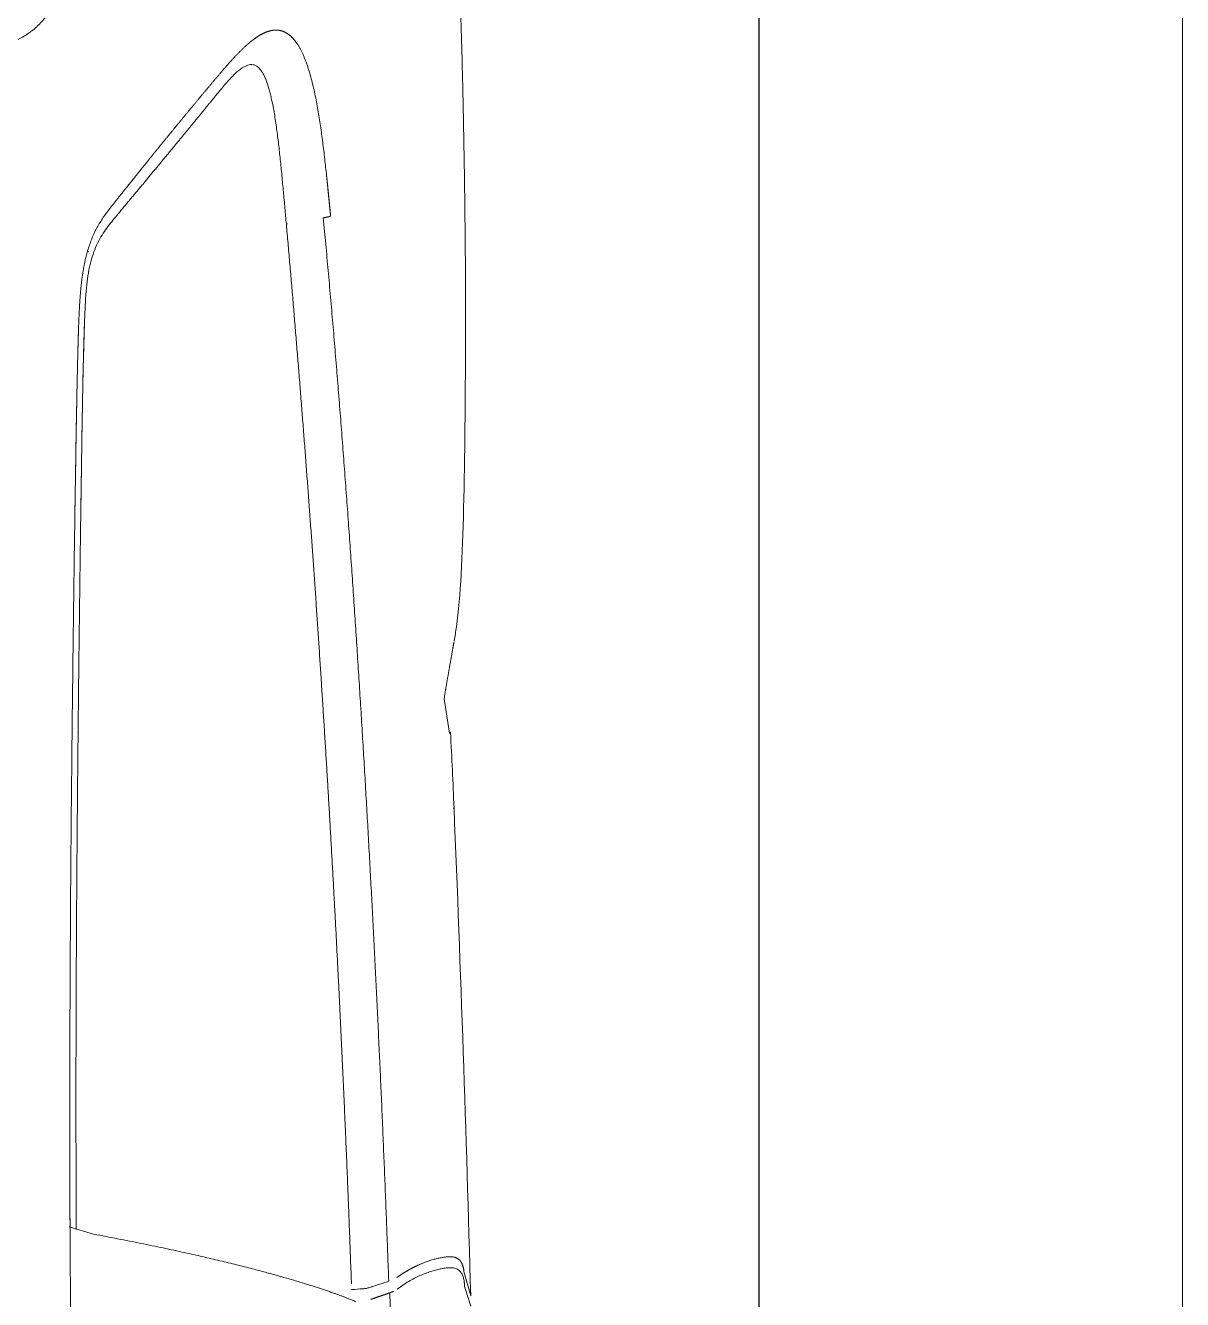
# Model space of a CAD drawing. Extents: x -2012 to 34975, y -1043 to 8321.
# Drawn here: x 33746.2 to 33824.4, y 1696.7 to 1782.9 of the extents above; entities that cross this region are included whole.
import ezdxf
from ezdxf.xclip import XClip

# ---------------------------------------------------------------- set-up
doc = ezdxf.new("R2010")
doc.units = 0
doc.header["$LTSCALE"] = 25
doc.header["$XCLIPFRAME"] = 0
doc.layers.get('0').update_dxf_attribs({"color": 9, "lineweight": 9})
for name, color, linetype, lineweight in [('04', 9, 'Continuous', 9), ('06D', 9, 'Continuous', 9), ('E-KABLO', 7, 'Continuous', 30)]:
    doc.layers.add(name, color=color, linetype=linetype, lineweight=lineweight)

# ---------------------------------------------------------------- blocks, each defined once
blk = doc.blocks.new('p-araba-polo')
at = {"extrusion": (0, 0, -1)}
for p, q in [((2.50809, 0.81267), (2.4946, 0.81709)), ((2.51817, 0.81232), (2.50165, 0.8169)), ((2.88231, 0.80267), (2.90539, 0.7989)), ((2.50602, 0.73537), (2.50602, 0.73537)), ((2.50986, 0.73627), (2.50986, 0.73627)), ((2.51056, 0.73625), (2.51056, 0.73625)), ((3.2268, 0.69294), (3.22674, 0.69224)), ((3.23229, 0.56933), (3.23229, 0.56934)), ((2.54337, 0.56198), (2.54826, 0.54543)), ((2.55622, 0.55022), (2.54647, 0.55022))]:
    blk.add_line(p, q, dxfattribs=at)
at = {"flags": 128}
blk.add_lwpolyline([(2.93686, 0.80435), (2.94131, 0.80514), (2.94433, 0.80568)], dxfattribs=at)
for points, degree in [([(2.50165, 0.8169), (2.61166, 0.81392), (2.72165, 0.81015), (2.83161, 0.80563)], 3), ([(2.50809, 0.81267), (2.50878, 0.81268), (2.50947, 0.81267), (2.51014, 0.81264), (2.5108, 0.81258), (2.51145, 0.81249)], 5), ([(2.51145, 0.81249), (2.51151, 0.81249), (2.51157, 0.81248), (2.51162, 0.81247), (2.51168, 0.81246)], 4), ([(2.51145, 0.81249), (2.51151, 0.81249), (2.51157, 0.81248), (2.51162, 0.81247), (2.51168, 0.81246)], 4), ([(2.51817, 0.81232), (2.51841, 0.8123), (2.51866, 0.81228), (2.5189, 0.81226)], 3), ([(2.52777, 0.79873), (2.52851, 0.8037), (2.52827, 0.80698), (2.5272, 0.80874), (2.52559, 0.81037), (2.52356, 0.81129), (2.52131, 0.81195), (2.5189, 0.81226)], 7), ([(3.03441, 0.81213), (3.07002, 0.81292), (3.10765, 0.81329), (3.14649, 0.81341)], 3), ([(2.83161, 0.80563), (2.83161, 0.80564), (2.8316, 0.80558), (2.8316, 0.80545), (2.83161, 0.80525), (2.83161, 0.80504)], 5), ([(2.83161, 0.80504), (2.83161, 0.80525), (2.8316, 0.80545), (2.8316, 0.80557), (2.83161, 0.80563), (2.83161, 0.80563)], 5), ([(2.83161, 0.80563), (2.84869, 0.80493), (2.86578, 0.80422), (2.88285, 0.8032)], 3), ([(2.88231, 0.80267), (2.88267, 0.80282), (2.88291, 0.80297), (2.883, 0.80312), (2.88299, 0.80321), (2.8829, 0.80323), (2.88271, 0.80319)], 6), ([(2.943, 0.80545), (2.93504, 0.80403), (2.92729, 0.80264), (2.91976, 0.80131), (2.91247, 0.80006), (2.90539, 0.7989)], 5), ([(2.943, 0.80545), (2.94289, 0.80543), (2.94278, 0.80541), (2.94266, 0.80538)], 3), ([(2.94276, 0.8054), (2.94279, 0.80541), (2.94282, 0.80541), (2.94285, 0.80542), (2.94288, 0.80543), (2.94291, 0.80543), (2.94294, 0.80544), (2.94297, 0.80544), (2.943, 0.80545)], 8), ([(2.9434, 0.80552), (2.94326, 0.80549), (2.94313, 0.80547), (2.943, 0.80545)], 3), ([(2.943, 0.80545), (2.94307, 0.80546), (2.94314, 0.80547), (2.94321, 0.80548), (2.94327, 0.8055), (2.94334, 0.80551)], 5), ([(2.94329, 0.8055), (2.94323, 0.80549), (2.94318, 0.80548), (2.94312, 0.80547), (2.94306, 0.80546), (2.943, 0.80545)], 5), ([(2.90539, 0.7989), (2.90623, 0.79904), (2.90705, 0.79917), (2.90779, 0.7993)], 3), ([(2.51402, 0.76689), (2.51548, 0.76896), (2.51685, 0.77102), (2.51813, 0.77308), (2.51931, 0.77512), (2.5204, 0.77716), (2.5214, 0.77917), (2.52231, 0.78115)], 7), ([(2.50376, 0.76226), (2.32101, 0.76703), (2.13825, 0.77049), (1.95546, 0.77264), (1.77268, 0.77321), (1.58992, 0.77228), (1.40718, 0.76982)], 6), ([(2.49926, 0.74928), (2.50018, 0.752), (2.50109, 0.75467), (2.50201, 0.75729), (2.50291, 0.75987), (2.5038, 0.76239)], 5), ([(2.5038, 0.76239), (2.50379, 0.76235), (2.50377, 0.76231), (2.50376, 0.76226)], 3), ([(2.50459, 0.76465), (2.50443, 0.7642), (2.50427, 0.76373), (2.50412, 0.7633), (2.50396, 0.76284), (2.5038, 0.76239)], 5), ([(2.50459, 0.76465), (2.50433, 0.7639), (2.50406, 0.76314), (2.5038, 0.76239)], 3), ([(2.51152, 0.76147), (2.65575, 0.75627), (2.79987, 0.74952), (2.94373, 0.74073), (3.08764, 0.73084), (3.23082, 0.71726)], 5), ([(2.50593, 0.73641), (2.5061, 0.73891), (2.50628, 0.7414), (2.50645, 0.74389)], 3), ([(2.50645, 0.74389), (2.50628, 0.7414), (2.5061, 0.73891), (2.50593, 0.73641)], 3), ([(2.54337, 0.56198), (2.53423, 0.61082), (2.52491, 0.65339), (2.51564, 0.68921), (2.50653, 0.71791), (2.49778, 0.73926)], 5), ([(2.50986, 0.73627), (2.61246, 0.73261), (2.71501, 0.72811), (2.8175, 0.72275), (2.91989, 0.71652), (3.0222, 0.70939), (3.12438, 0.70132), (3.22643, 0.69227)], 7), ([(3.16083, 0.72356), (3.16083, 0.72356), (3.16083, 0.72356), (3.16083, 0.72356)], 3), ([(3.16083, 0.72356), (3.16083, 0.72356), (3.16083, 0.72356), (3.16083, 0.72356)], 3), ([(3.23082, 0.71726), (3.23109, 0.71865), (3.23136, 0.72003), (3.23144, 0.72049), (3.23153, 0.72076), (3.23177, 0.72149), (3.23202, 0.72222)], 6), ([(3.23202, 0.72222), (3.23177, 0.72149), (3.23153, 0.72076), (3.23144, 0.72049), (3.23136, 0.72003), (3.23109, 0.71865), (3.23082, 0.71726)], 6), ([(3.23249, 0.72218), (3.23239, 0.72219), (3.2323, 0.7222), (3.23221, 0.72221), (3.23211, 0.72222), (3.23202, 0.72222)], 5), ([(3.23202, 0.72222), (3.23218, 0.72221), (3.23233, 0.72219), (3.23249, 0.72218)], 3), ([(3.23249, 0.72218), (3.23849, 0.72158), (3.24449, 0.72099), (3.25049, 0.72039)], 3), ([(3.25049, 0.72039), (3.24689, 0.72075), (3.24329, 0.72112), (3.23968, 0.72147), (3.23609, 0.72183), (3.23249, 0.72218)], 5), ([(3.26083, 0.71931), (3.25876, 0.71953), (3.2567, 0.71975), (3.25463, 0.71997), (3.25256, 0.72018), (3.25049, 0.72039)], 5), ([(3.25049, 0.72039), (3.25393, 0.72003), (3.25738, 0.71967), (3.26083, 0.71931)], 3), ([(3.3555, 0.69289), (3.35299, 0.69677), (3.34865, 0.70052), (3.34206, 0.70382), (3.33447, 0.70651), (3.3262, 0.70878)], 5), ([(3.22674, 0.69224), (3.22676, 0.69248), (3.22678, 0.69271), (3.2268, 0.69294)], 3), ([(3.35508, 0.67566), (3.35688, 0.67903), (3.35805, 0.68247), (3.35847, 0.68594), (3.35771, 0.68948), (3.3555, 0.69289)], 5), ([(3.33117, 0.64976), (3.33711, 0.65482), (3.3427, 0.6599), (3.34784, 0.66502), (3.35222, 0.67029), (3.35508, 0.67566)], 5), ([(3.24104, 0.57601), (3.25529, 0.58736), (3.26891, 0.59826), (3.28203, 0.60892), (3.29487, 0.61936), (3.30732, 0.62966), (3.31946, 0.63978), (3.33117, 0.64976)], 7), ([(3.23026, 0.57587), (3.2483, 0.59086), (3.26559, 0.60524), (3.28223, 0.619), (3.29828, 0.63216), (3.31352, 0.64458)], 5), ([(3.03371, 0.55334), (2.9385, 0.55199), (2.84311, 0.55092), (2.74759, 0.55008), (2.65194, 0.54975), (2.55622, 0.55022)], 5), ([(3.16183, 0.55586), (3.1389, 0.555), (3.11013, 0.55446), (3.0826, 0.55406), (3.05939, 0.5537), (3.03371, 0.55334)], 5), ([(3.13974, 0.55131), (3.1445, 0.55143), (3.14926, 0.55156), (3.15411, 0.5517), (3.15889, 0.55187), (3.16366, 0.55208)], 5), ([(3.16366, 0.55208), (3.17115, 0.55241), (3.17872, 0.55283), (3.18628, 0.55347), (3.19399, 0.55435), (3.20158, 0.55585), (3.20854, 0.55791)], 6), ([(3.20777, 0.55845), (3.20791, 0.55837), (3.20805, 0.55828), (3.20817, 0.55818), (3.2083, 0.55809), (3.20842, 0.55799), (3.20854, 0.55791)], 6), ([(2.37708, 0.54798), (2.40453, 0.54748), (2.43198, 0.54705), (2.45944, 0.5467), (2.48688, 0.54642), (2.51433, 0.54621), (2.54177, 0.54606)], 6), ([(2.54177, 0.54606), (2.55177, 0.54601), (2.56177, 0.54597), (2.57177, 0.54594), (2.58176, 0.54591), (2.59176, 0.54589)], 5), ([(2.59146, 0.54589), (2.59146, 0.54589), (2.59146, 0.54589), (2.59146, 0.54589)], 3), ([(2.59146, 0.54588), (2.59146, 0.54589), (2.59146, 0.54589), (2.59146, 0.54588)], 3), ([(2.88536, 0.54889), (2.88536, 0.54887), (2.88536, 0.54885), (2.88536, 0.54882), (2.88536, 0.5488), (2.88536, 0.54878), (2.88536, 0.54875)], 6), ([(2.88536, 0.54875), (2.88536, 0.54878), (2.88536, 0.5488), (2.88536, 0.54882), (2.88536, 0.54885), (2.88536, 0.54887), (2.88536, 0.54889)], 6), ([(3.03488, 0.54938), (3.05241, 0.54965), (3.06991, 0.54991), (3.08734, 0.55022), (3.10486, 0.55049), (3.12232, 0.55087), (3.13974, 0.55131)], 6)]:
    blk.add_open_spline(points, degree=degree)
for points, degree, knots in [([(2.52034, 0.79899), (2.52045, 0.79983), (2.52067, 0.80152), (2.5207, 0.80355), (2.52054, 0.80528), (2.52019, 0.80673), (2.51966, 0.80794), (2.51899, 0.80895), (2.51818, 0.80981), (2.51726, 0.81053), (2.51624, 0.81112), (2.51514, 0.81161), (2.51397, 0.812), (2.51274, 0.8123), (2.51188, 0.81243), (2.51145, 0.81249)], 3, [0, 0, 0, 0, 0.076921, 0.153841, 0.230758, 0.307684, 0.38461, 0.461531, 0.538451, 0.615377, 0.692305, 0.769227, 0.846147, 0.923076, 1, 1, 1, 1]), ([(2.94469, 0.80574), (2.94796, 0.80631), (2.97136, 0.80985), (3.00154, 0.81142), (3.03434, 0.81213)], 3, [0, 0, 0, 0, 0.131477, 1, 1, 1, 1]), ([(3.46, 0.80613), (3.45664, 0.80633), (3.44993, 0.80673), (3.43619, 0.80747), (3.41286, 0.80859), (3.37959, 0.80987), (3.33903, 0.81109), (3.29835, 0.81202), (3.26029, 0.81268), (3.22604, 0.8131), (3.19302, 0.81337), (3.16556, 0.81346), (3.14867, 0.81342), (3.14351, 0.8134)], 3, [0, 0, 0, 0, 0.03531, 0.070597, 0.141114, 0.269195, 0.390859, 0.518959, 0.640794, 0.737038, 0.833171, 0.948447, 1, 1, 1, 1]), ([(2.51902, 0.80886), (2.51902, 0.80886), (2.51902, 0.80886), (2.51902, 0.80886), (2.51902, 0.80886), (2.51902, 0.80886), (2.51902, 0.80886), (2.51902, 0.80886), (2.51902, 0.80886), (2.51902, 0.80886), (2.51902, 0.80886)], 5, [0, 0, 0, 0, 0, 0, 1, 1, 1, 1, 1, 1.000001, 1.000001, 1.000001, 1.000001, 1.000001, 1.000001]), ([(2.88231, 0.80267), (2.8825, 0.80277), (2.88287, 0.80295), (2.88297, 0.80315), (2.88287, 0.80322), (2.88271, 0.80319), (2.88261, 0.80317)], 3, [0, 0, 0, 0, 0.249685, 0.499599, 0.749749, 1, 1, 1, 1]), ([(2.50613, 0.76721), (2.50708, 0.7685), (2.509, 0.7711), (2.51143, 0.77498), (2.51356, 0.77882), (2.51537, 0.78261), (2.5169, 0.7863), (2.51815, 0.78986), (2.51914, 0.79321), (2.51989, 0.79632), (2.52019, 0.7981), (2.52034, 0.79899)], 3, [0, 0, 0, 0, 0.111111, 0.222222, 0.333334, 0.444446, 0.555558, 0.666671, 0.77778, 0.888892, 1, 1, 1, 1]), ([(2.52777, 0.79873), (2.52764, 0.79794), (2.52738, 0.79638), (2.52676, 0.79367), (2.52597, 0.79076), (2.52496, 0.78768), (2.52377, 0.78447), (2.5228, 0.78226), (2.52231, 0.78115)], 3, [0, 0, 0, 0, 0.166664, 0.333329, 0.499996, 0.666663, 0.833332, 1, 1, 1, 1]), ([(2.52231, 0.78115), (2.52176, 0.77999), (2.52065, 0.77766), (2.51869, 0.7741), (2.5165, 0.77051), (2.51485, 0.76809), (2.51402, 0.76689)], 3, [0, 0, 0, 0, 0.250011, 0.500014, 0.750025, 1, 1, 1, 1]), ([(2.51152, 0.76147), (2.51114, 0.76034), (2.51039, 0.75809), (2.50932, 0.75487), (2.50841, 0.75207), (2.50765, 0.74969), (2.50722, 0.74821), (2.50701, 0.74745)], 3, [0, 0, 0, 0, 0.25, 0.500004, 0.695088, 0.845111, 1, 1, 1, 1]), ([(2.507, 0.74745), (2.50691, 0.74711), (2.50672, 0.74643), (2.50654, 0.74518), (2.50648, 0.74433), (2.50645, 0.74389)], 3, [0, 0, 0, 0, 0.338909, 0.661562, 1, 1, 1, 1]), ([(2.92929, 0.7407), (2.92929, 0.7407), (2.92929, 0.7407), (2.92929, 0.7407), (2.92929, 0.7407), (2.92929, 0.7407), (2.92929, 0.7407)], 3, [0, 0, 0, 0, 1, 1, 1, 1, 1, 1, 1]), ([(2.95274, 0.73918), (2.95274, 0.73918), (2.95274, 0.73918), (2.95274, 0.73918), (2.95274, 0.73918), (2.95274, 0.73918), (2.95274, 0.73918)], 3, [0, 0, 0, 0, 1, 1, 1, 1, 1, 1, 1]), ([(2.95274, 0.73918), (2.95274, 0.73918), (2.95274, 0.73918), (2.95274, 0.73918), (2.95274, 0.73918), (2.95274, 0.73918), (2.95274, 0.73918)], 3, [0, 0, 0, 0, 1, 1, 1, 1, 1, 1, 1]), ([(3.26083, 0.71931), (3.26458, 0.7189), (3.27207, 0.71808), (3.28326, 0.71671), (3.29438, 0.71518), (3.30534, 0.7134), (3.31608, 0.71135), (3.32284, 0.70964), (3.3262, 0.70878)], 3, [0, 0, 0, 0, 0.1667, 0.333452, 0.500295, 0.667229, 0.833987, 1, 1, 1, 1]), ([(3.27029, 0.68817), (3.26665, 0.68854), (3.25936, 0.68927), (3.24839, 0.69029), (3.23741, 0.6913), (3.23009, 0.69195), (3.22643, 0.69227)], 3, [0, 0, 0, 0, 0.249999, 0.5, 0.749999, 1, 1, 1, 1]), ([(3.31094, 0.6823), (3.30935, 0.68264), (3.30617, 0.6833), (3.30122, 0.68418), (3.29618, 0.68498), (3.29108, 0.68572), (3.28593, 0.68639), (3.28074, 0.68702), (3.27553, 0.68761), (3.27204, 0.68798), (3.27029, 0.68817)], 3, [0, 0, 0, 0, 0.124983, 0.249975, 0.374973, 0.499975, 0.624979, 0.749985, 0.874992, 1, 1, 1, 1]), ([(3.33014, 0.67547), (3.32952, 0.67587), (3.32827, 0.67667), (3.32595, 0.67779), (3.32337, 0.67884), (3.32053, 0.67981), (3.31748, 0.68071), (3.31429, 0.68155), (3.31206, 0.68205), (3.31094, 0.6823)], 3, [0, 0, 0, 0, 0.142893, 0.285782, 0.428638, 0.571491, 0.714341, 0.857166, 1, 1, 1, 1]), ([(3.33408, 0.66614), (3.33424, 0.66677), (3.33456, 0.66803), (3.33445, 0.66993), (3.33376, 0.67182), (3.33243, 0.67369), (3.3309, 0.67487), (3.33014, 0.67547)], 3, [0, 0, 0, 0, 0.200067, 0.400113, 0.600121, 0.800083, 1, 1, 1, 1]), ([(3.32728, 0.65652), (3.3288, 0.6581), (3.33185, 0.66127), (3.33334, 0.66451), (3.33408, 0.66614)], 3, [0, 0, 0, 0, 0.500141, 1, 1, 1, 1]), ([(3.31352, 0.64458), (3.31599, 0.64658), (3.32093, 0.65057), (3.32516, 0.65454), (3.32728, 0.65652)], 3, [0, 0, 0, 0, 0.500033, 1, 1, 1, 1]), ([(3.16183, 0.55586), (3.16832, 0.55613), (3.1805, 0.55663), (3.19748, 0.55877), (3.2114, 0.56308), (3.22201, 0.5691), (3.22751, 0.57362), (3.23026, 0.57587)], 3, [0, 0, 0, 0, 0.229948, 0.430851, 0.618309, 0.809628, 1, 1, 1, 1]), ([(3.24104, 0.57601), (3.23927, 0.5746), (3.23575, 0.5718), (3.23008, 0.56771), (3.22377, 0.56393), (3.21667, 0.56055), (3.21124, 0.55879), (3.20853, 0.55791)], 3, [0, 0, 0, 0, 0.202487, 0.403363, 0.602843, 0.801427, 1, 1, 1, 1]), ([(3.03371, 0.55334), (3.04419, 0.55349), (3.0654, 0.55379), (3.09768, 0.55431), (3.12994, 0.55487), (3.1514, 0.55554), (3.16183, 0.55586)], 3, [0, 0, 0, 0, 0.244881, 0.495799, 0.755099, 1, 1, 1, 1]), ([(3.16366, 0.55208), (3.16167, 0.552), (3.1577, 0.55183), (3.15172, 0.55164), (3.14673, 0.55149), (3.14333, 0.5514), (3.1417, 0.55136), (3.14088, 0.55134), (3.14028, 0.55133), (3.13992, 0.55132), (3.13974, 0.55131)], 3, [0, 0, 0, 0, 0.249862, 0.499819, 0.749912, 0.875014, 0.92503, 0.955027, 0.977518, 1, 1, 1, 1]), ([(2.59176, 0.54588), (2.58343, 0.5459), (2.56677, 0.54594), (2.5501, 0.54602), (2.54177, 0.54606)], 3, [0, 0, 0, 0, 0.499895, 1, 1, 1, 1]), ([(3.03488, 0.54938), (3.01646, 0.54911), (2.97963, 0.54858), (2.92432, 0.54788), (2.86898, 0.54726), (2.80746, 0.54667), (2.73973, 0.54618), (2.66578, 0.54585), (2.61644, 0.54587), (2.59176, 0.54588)], 3, [0, 0, 0, 0, 0.125016, 0.250021, 0.375012, 0.500001, 0.666615, 0.833283, 1, 1, 1, 1]), ([(3.13974, 0.55131), (3.13102, 0.5511), (3.11357, 0.55069), (3.08735, 0.55021), (3.06112, 0.54978), (3.04363, 0.54951), (3.03488, 0.54938)], 3, [0, 0, 0, 0, 0.249999, 0.499999, 0.75, 1, 1, 1, 1]), ([(3.35723, 0.52018), (3.35771, 0.52077), (3.3587, 0.52197), (3.36078, 0.52424), (3.36354, 0.52694), (3.36698, 0.52992), (3.37053, 0.53274), (3.37415, 0.53541), (3.37904, 0.53884), (3.38278, 0.54125), (3.38527, 0.54286)], 3, [0, 0, 0, 0, 0.060335, 0.124578, 0.249278, 0.374233, 0.499321, 0.624409, 0.749543, 1, 1, 1, 1]), ([(3.34834, 0.4967), (3.34845, 0.49788), (3.34866, 0.50021), (3.34946, 0.50468), (3.35101, 0.5099), (3.35327, 0.51447), (3.35542, 0.51783), (3.35661, 0.51938), (3.35723, 0.52018)], 3, [0, 0, 0, 0, 0.125989, 0.249779, 0.499456, 0.749332, 0.870647, 1, 1, 1, 1])]:
    blk.add_open_spline(points, degree=degree, knots=knots)

msp = doc.modelspace()

# ---------------------------------------------------------------- linework, layer by layer
at = {"layer": '06D'}
msp.add_lwpolyline([(33574.409, 1407.043), (33824.409, 1407.043), (33824.409, 1907.043), (33574.409, 1907.043)], close=True, dxfattribs=at)
at = {"layer": 'E-KABLO', "color": 6}
msp.add_line((33795.768, 3977.512), (33795.768, 317.8), dxfattribs=at)

# ---------------------------------------------------------------- block references
at = {"layer": '04'}
ref = msp.add_blockref('p-araba-polo', (33694.596, 1446.802), dxfattribs=dict(at, xscale=-100, yscale=100, zscale=100, rotation=270))
XClip(ref).set_block_clipping_path([(-0.0924763951, -0.9835002962), (4.0650970395, 0.9845199444)])

doc.saveas('drawing.dxf')
